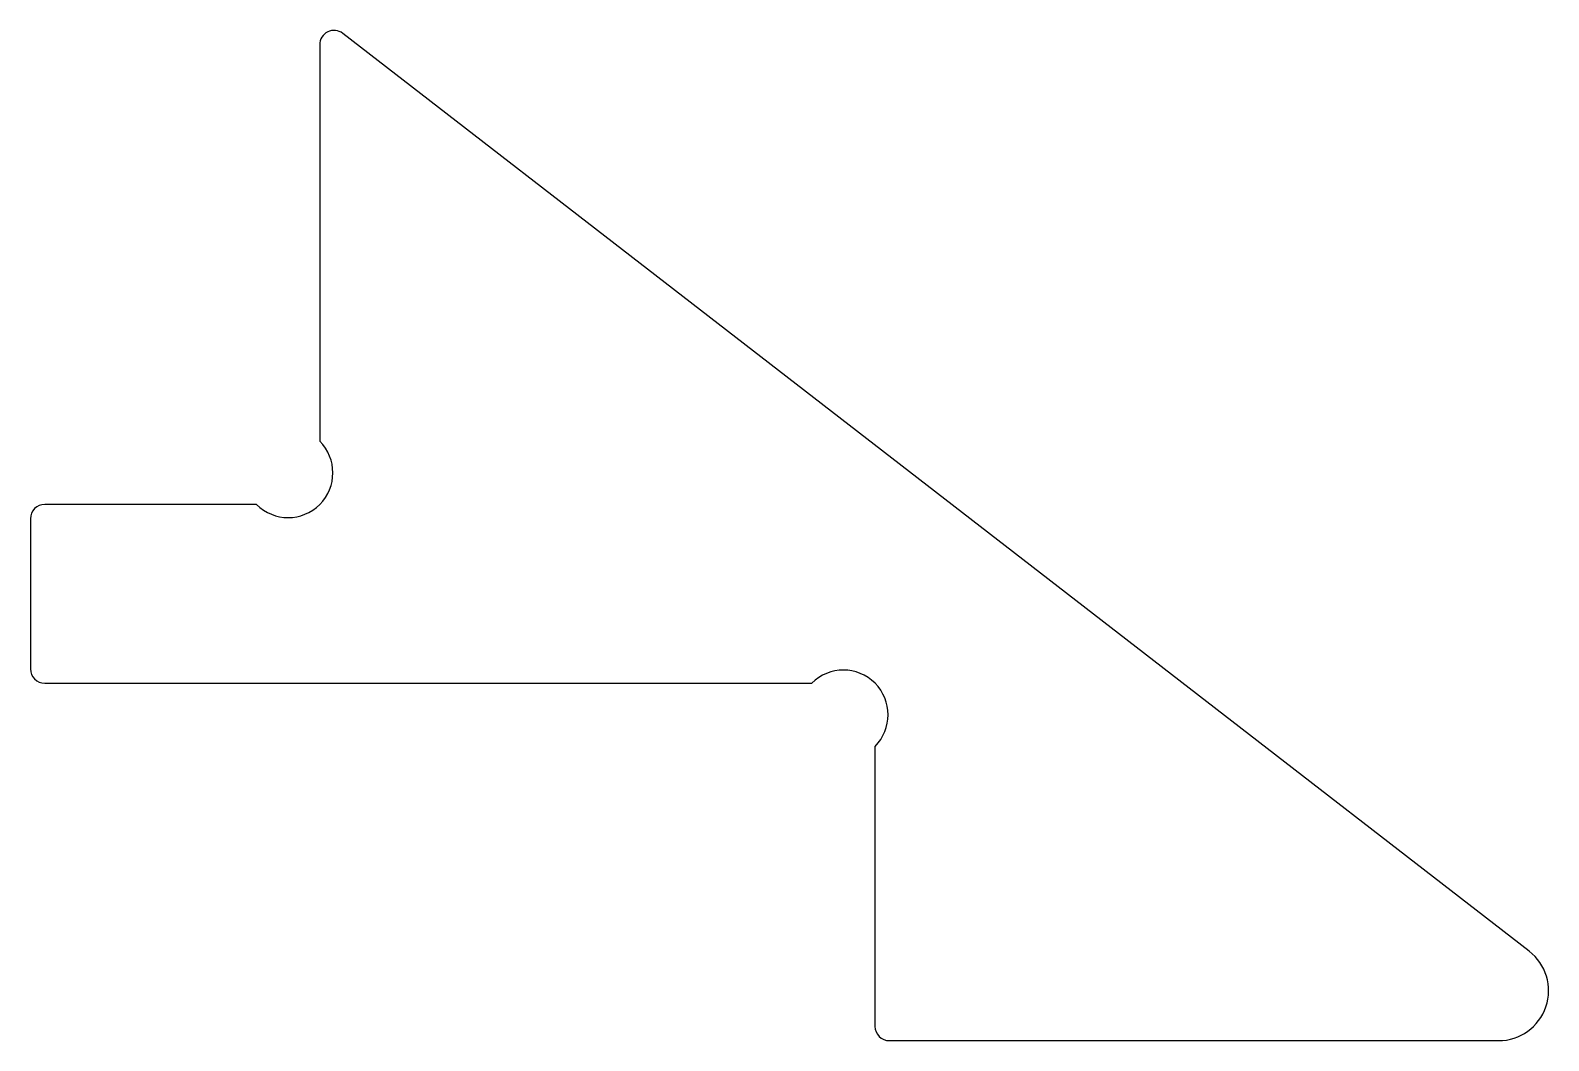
# Model space of a CAD drawing. Header units: inches. Extents: x -27.19 to -25.07, y 2.5 to 3.91.
import ezdxf

# ---------------------------------------------------------------- set-up
doc = ezdxf.new("R2010")
doc.units = ezdxf.units.IN
doc.header["$MEASUREMENT"] = 0

msp = doc.modelspace()

# ---------------------------------------------------------------- linework, layer by layer
at = {"color": 7, "linetype": 'Continuous', "lineweight": 25}
for p, q in [((-26.7881, 3.8901), (-26.7881, 3.3354)), ((-25.0957, 2.6222), (-26.7558, 3.906)), ((-26.8764, 3.247), (-27.1729, 3.247)), ((-27.1929, 3.227), (-27.1929, 3.017)), ((-27.1729, 2.997), (-26.0995, 2.997)), ((-26.0112, 2.9086), (-26.0112, 2.517)), ((-25.9912, 2.497), (-25.1385, 2.497))]:
    msp.add_line(p, q, dxfattribs=at)
for centre, radius, start, end in [((-26.7681, 3.8901), 0.02, 52.2858, 180), ((-26.8322, 3.2912), 0.0625, 225, 45), ((-27.1729, 3.227), 0.02, 90, 180), ((-27.1729, 3.017), 0.02, 180, 270), ((-26.0553, 2.9528), 0.0625, 315, 135), ((-25.1385, 2.5669), 0.0699, 270, 52.2858), ((-25.9912, 2.517), 0.02, 180, 270)]:
    msp.add_arc(centre, radius, start, end, dxfattribs=at)

doc.saveas('drawing.dxf')
